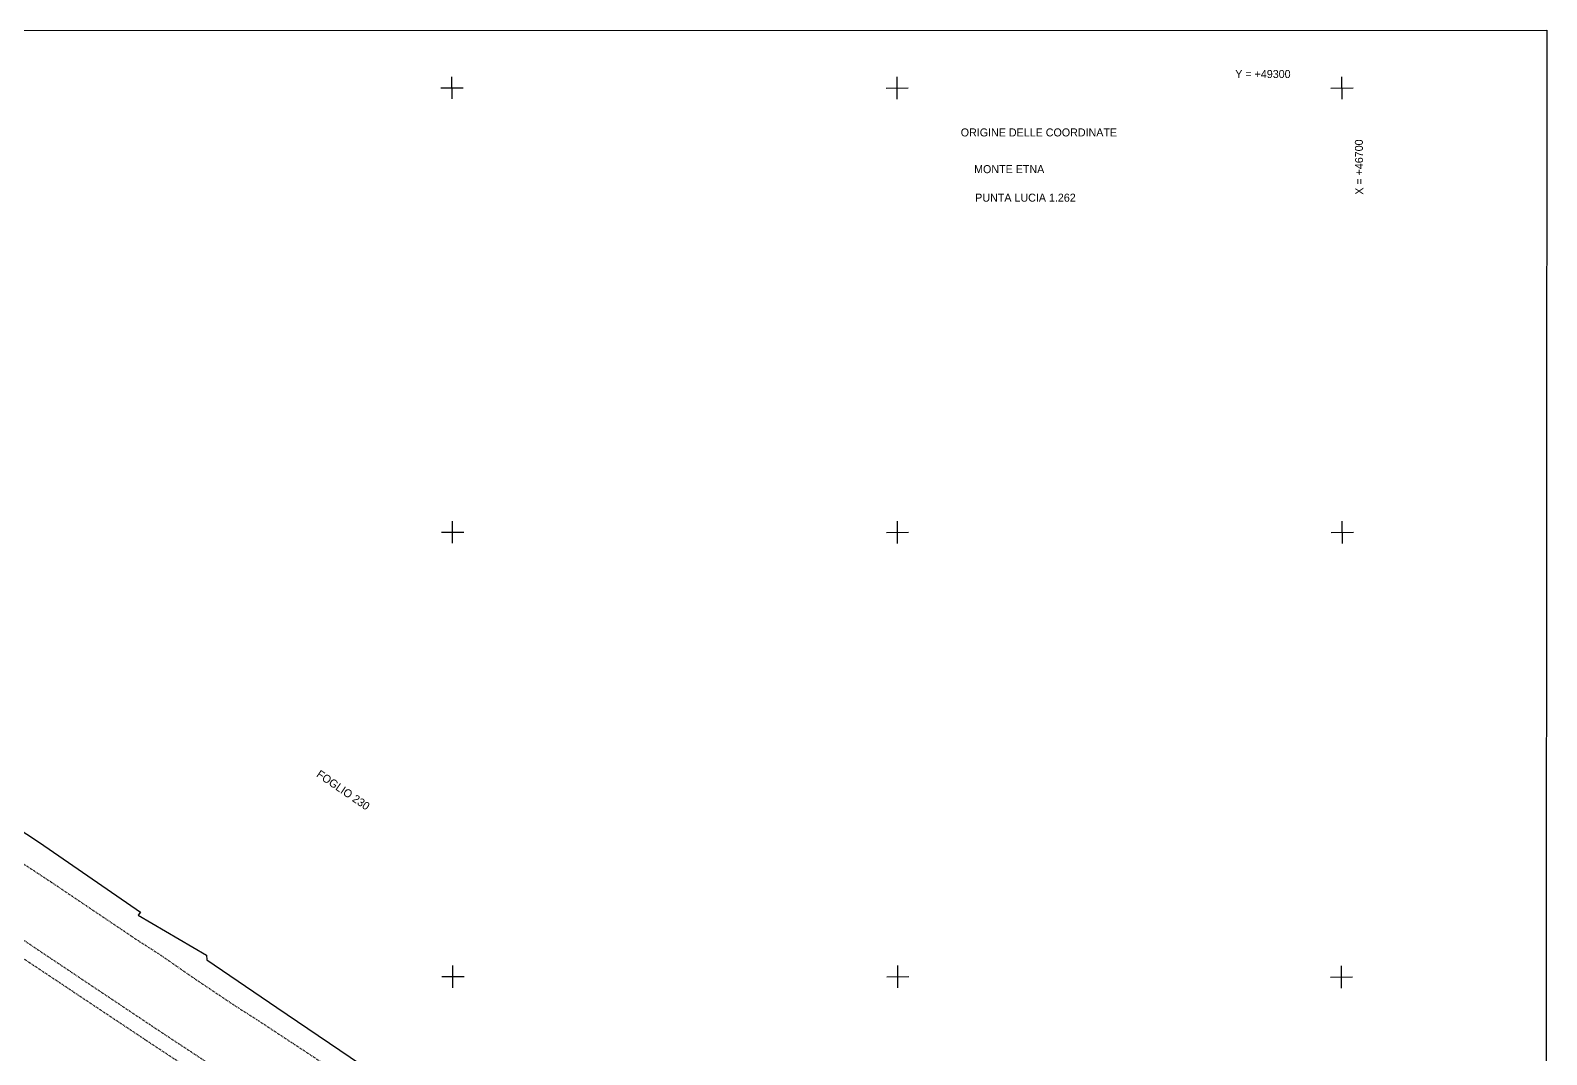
# Model space of a CAD drawing. Header units: metres. Extents: x 48717 to 49347, y 45758 to 46713.
# Drawn here: x 49005.3 to 49346.5, y 46482.3 to 46712.9 of the extents above; entities that cross this region are included whole.
import ezdxf

# ---------------------------------------------------------------- set-up
doc = ezdxf.new("R2010")
doc.units = ezdxf.units.M
doc.linetypes.add('CONTINUA', pattern=[0])
doc.linetypes.add('TRATTEGGIATA5', pattern=[0.3, 0.15, -0.15])
for name, color, linetype in [('LINEEVARIE', 6, 'CONTINUA'), ('SIMBOLI', 6, 'CONTINUA'), ('TESTI', 3, 'CONTINUA')]:
    doc.layers.add(name, color=color, linetype=linetype)

# ---------------------------------------------------------------- blocks, each defined once
blk = doc.blocks.new('3', base_point=(2.5, 2.5))
at = {"layer": 'SIMBOLI'}
for p, q in [((2.5, 0), (2.5, 5)), ((0, 2.5), (5, 2.5))]:
    blk.add_line(p, q, dxfattribs=at)

msp = doc.modelspace()

# ---------------------------------------------------------------- linework, layer by layer
at = {"layer": 'LINEEVARIE', "color": 2}
msp.add_lwpolyline([(48717.314, 46712.83), (49346.508, 46712.883), (49345.843, 45758.322), (48717.058, 45757.973), (48717.314, 46712.83)], dxfattribs=at)
at = {"layer": 'LINEEVARIE', "linetype": 'TRATTEGGIATA5'}
for points in [[(48985.963, 46543.988), (48983.609, 46540.587), (48984.248, 46538.08), (48990.938, 46533.72), (49010.057, 46521.154), (49029.597, 46507.995), (49034.308, 46504.984), (49042.778, 46499.115), (49051.537, 46493.25), (49056.63, 46490.011), (49073.732, 46478.742), (49090.623, 46467.717), (49107.12, 46456.865), (49128.399, 46442.711), (49145.504, 46431.343), (49161.809, 46420.805), (49177.418, 46410.385), (49198.239, 46396.538), (49215.88, 46384.562), (49217.585, 46384.959), (49219.109, 46389.464)], [(48981.521, 46522.792), (48999.09, 46511.267), (49032.54, 46488.893), (49065.689, 46466.979), (49085.732, 46453.672), (49085.979, 46451.976), (49085.542, 46451.44), (49084.381, 46450.809), (49083.317, 46451.246), (49060.587, 46466.3), (49031.173, 46485.697), (49005.303, 46502.944), (48981.643, 46518.723), (48980.053, 46519.695), (48979.761, 46521.185), (48979.906, 46522.056), (48981.36, 46522.789)]]:
    msp.add_lwpolyline(points, dxfattribs=at)
at = {"layer": 'LINEEVARIE'}
msp.add_lwpolyline([(48995.94, 46537.591), (49007.381, 46530.074), (49030.121, 46514.378), (49029.62, 46513.73), (49044.999, 46504.75), (49045.081, 46503.692), (49060.804, 46492.923), (49081.992, 46478.623), (49095.949, 46469.297), (49113.241, 46457.551), (49131.322, 46445.173), (49141.061, 46438.599), (49152.547, 46430.796), (49172.64, 46417.355), (49193.598, 46403.01), (49213.81, 46388.73), (49216.287, 46387.097), (49218.547, 46390.048), (49219.292, 46389.536), (49224.365, 46394.764)], dxfattribs=at)

# ---------------------------------------------------------------- block references
at = {"layer": 'SIMBOLI', "rotation": 0.401}
for p in [(49100.211, 46699.947), (49200.374, 46699.914), (49300.472, 46699.892), (49100.35, 46599.92), (49200.446, 46599.898), (49300.542, 46599.876), (49100.423, 46499.904), (49200.519, 46499.883), (49300.356, 46499.82)]:
    msp.add_blockref('3', p, dxfattribs=at)

# ---------------------------------------------------------------- texts
at = {"layer": 'TESTI', "color": 3}
for s, p in [('Y = +49300', (49276.446, 46702.147)), ('ORIGINE DELLE COORDINATE', (49214.681, 46689)), ('MONTE ETNA', (49217.692, 46680.735)), ('PUNTA LUCIA 1.262', (49217.942, 46674.315))]:
    msp.add_text(s, height=1.8, dxfattribs=at).set_placement(p)
for s, rotation, p in [('X = +46700', 90.419, (49305.243, 46675.887)), ('FOGLIO 230', 325.521, (49069.557, 46545.043))]:
    msp.add_text(s, height=1.8, rotation=rotation, dxfattribs=at).set_placement(p)

doc.saveas('drawing.dxf')
